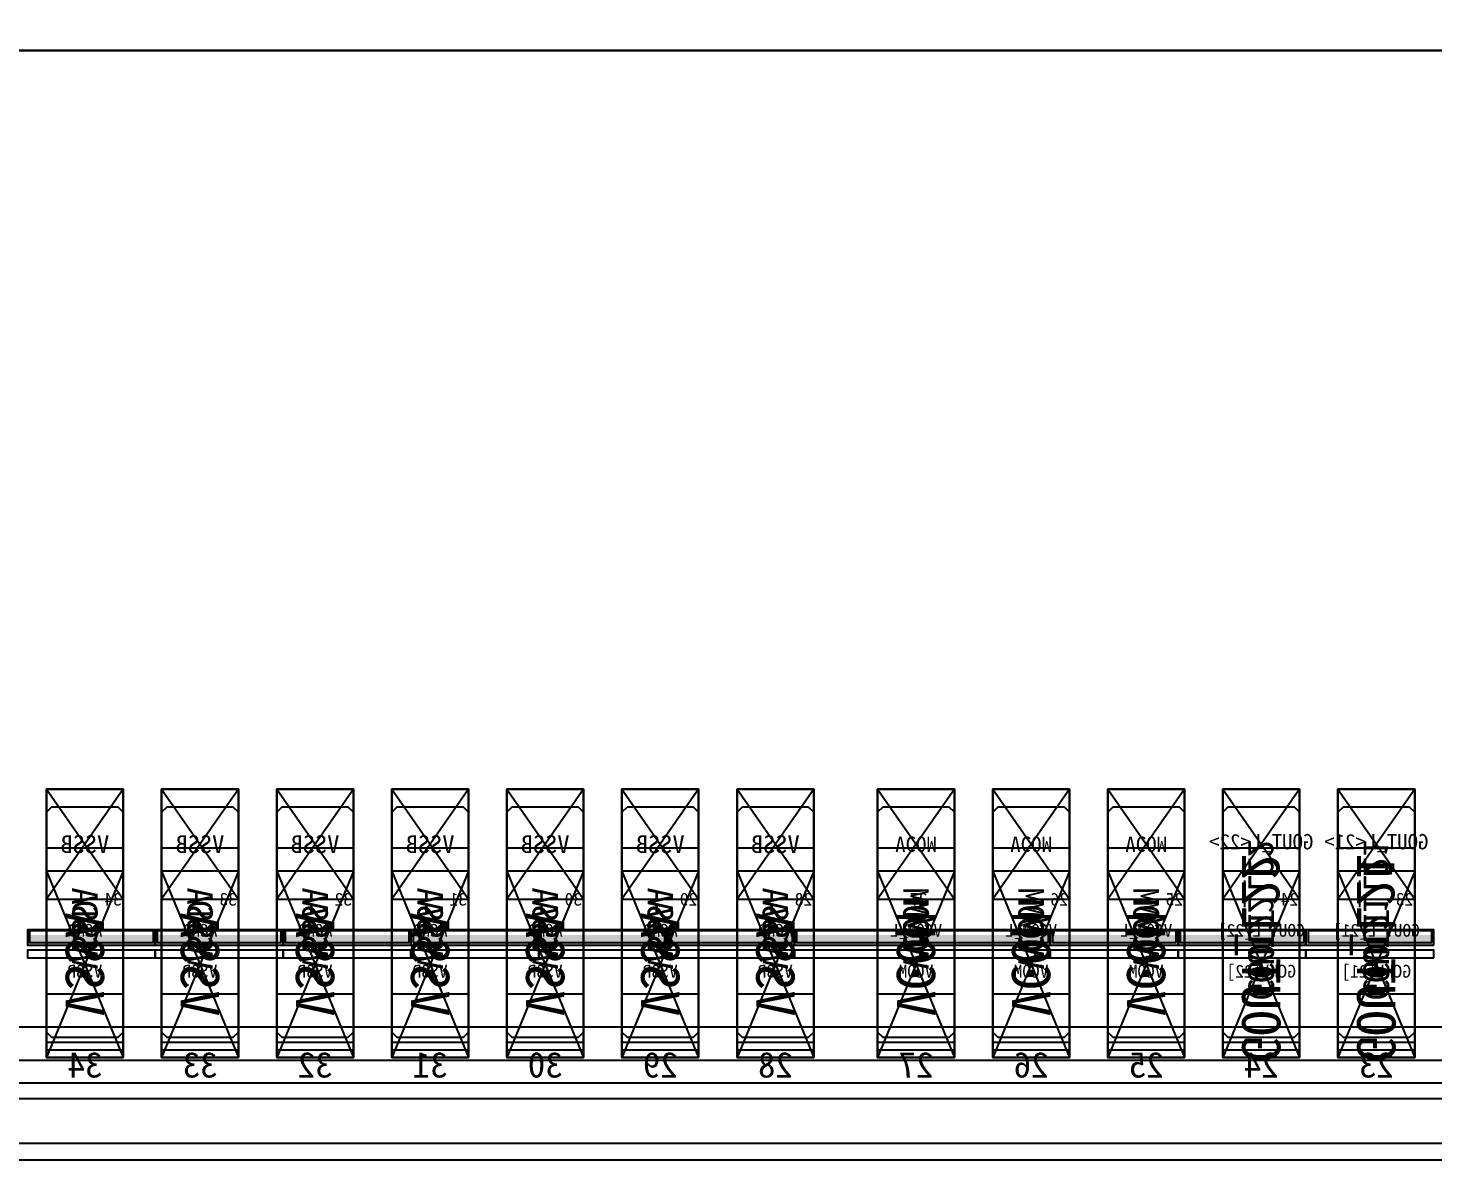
# Model space of a CAD drawing. Header units: millimetres. Extents: x 427 to 2444, y 137 to 817.
# Drawn here: x 1147.797 to 1148.346, y 300.775 to 301.218 of the extents above; entities that cross this region are included whole.
import ezdxf
from ezdxf.enums import TextEntityAlignment as Align

# ---------------------------------------------------------------- set-up
doc = ezdxf.new("R2010")
doc.units = ezdxf.units.MM
for name, color, linetype in [('L0', 211, 'Continuous'), ('L102', 91, 'Continuous'), ('L114', 213, 'Continuous'), ('L240', 60, 'Continuous'), ('L241', 200, 'Continuous'), ('L242', 51, 'Continuous'), ('L245', 53, 'Continuous'), ('L246', 93, 'Continuous'), ('L59', 140, 'Continuous'), ('L63', 4, 'Continuous'), ('L98', 150, 'Continuous')]:
    doc.layers.add(name, color=color, linetype=linetype)
doc.styles.add('txt', font='simhei.ttf')

# ---------------------------------------------------------------- blocks, each defined once
blk = doc.blocks.new('HX8394_F_PAD')
at = {"layer": 'L0'}
blk.add_lwpolyline([(-13.86, -0.4025), (-13.86, 0.4025), (13.86, 0.4025), (13.86, -0.4025), (-13.86, -0.4025)], close=True, dxfattribs=at)
at = {"layer": 'L241'}
blk.add_lwpolyline([(-13.9, -0.435), (-13.9, 0.435), (13.9, 0.435), (13.9, -0.435), (-13.9, -0.435)], close=True, dxfattribs=at)
at = {"layer": 'L242'}
for points in [[(-12.6905, -0.3935), (-12.6925, -0.3915), (-12.6925, -0.3055), (-12.6905, -0.3035), (-12.6645, -0.3035), (-12.6625, -0.3055), (-12.6625, -0.3915), (-12.6645, -0.3935), (-12.6905, -0.3935)], [(-12.6455, -0.3935), (-12.6475, -0.3915), (-12.6475, -0.3055), (-12.6455, -0.3035), (-12.6195, -0.3035), (-12.6175, -0.3055), (-12.6175, -0.3915), (-12.6195, -0.3935), (-12.6455, -0.3935)], [(-12.6005, -0.3935), (-12.6025, -0.3915), (-12.6025, -0.3055), (-12.6005, -0.3035), (-12.5745, -0.3035), (-12.5725, -0.3055), (-12.5725, -0.3915), (-12.5745, -0.3935), (-12.6005, -0.3935)], [(-12.5555, -0.3935), (-12.5575, -0.3915), (-12.5575, -0.3055), (-12.5555, -0.3035), (-12.5295, -0.3035), (-12.5275, -0.3055), (-12.5275, -0.3915), (-12.5295, -0.3935), (-12.5555, -0.3935)], [(-12.5105, -0.3935), (-12.5125, -0.3915), (-12.5125, -0.3055), (-12.5105, -0.3035), (-12.4845, -0.3035), (-12.4825, -0.3055), (-12.4825, -0.3915), (-12.4845, -0.3935), (-12.5105, -0.3935)], [(-12.4555, -0.3935), (-12.4575, -0.3915), (-12.4575, -0.3055), (-12.4555, -0.3035), (-12.4295, -0.3035), (-12.4275, -0.3055), (-12.4275, -0.3915), (-12.4295, -0.3935), (-12.4555, -0.3935)], [(-12.4105, -0.3935), (-12.4125, -0.3915), (-12.4125, -0.3055), (-12.4105, -0.3035), (-12.3845, -0.3035), (-12.3825, -0.3055), (-12.3825, -0.3915), (-12.3845, -0.3935), (-12.4105, -0.3935)], [(-12.3655, -0.3935), (-12.3675, -0.3915), (-12.3675, -0.3055), (-12.3655, -0.3035), (-12.3395, -0.3035), (-12.3375, -0.3055), (-12.3375, -0.3915), (-12.3395, -0.3935), (-12.3655, -0.3935)], [(-12.3205, -0.3935), (-12.3225, -0.3915), (-12.3225, -0.3055), (-12.3205, -0.3035), (-12.2945, -0.3035), (-12.2925, -0.3055), (-12.2925, -0.3915), (-12.2945, -0.3935), (-12.3205, -0.3935)], [(-12.2755, -0.3935), (-12.2775, -0.3915), (-12.2775, -0.3055), (-12.2755, -0.3035), (-12.2495, -0.3035), (-12.2475, -0.3055), (-12.2475, -0.3915), (-12.2495, -0.3935), (-12.2755, -0.3935)], [(-12.2305, -0.3935), (-12.2325, -0.3915), (-12.2325, -0.3055), (-12.2305, -0.3035), (-12.2045, -0.3035), (-12.2025, -0.3055), (-12.2025, -0.3915), (-12.2045, -0.3935), (-12.2305, -0.3935)], [(-12.1855, -0.3935), (-12.1875, -0.3915), (-12.1875, -0.3055), (-12.1855, -0.3035), (-12.1595, -0.3035), (-12.1575, -0.3055), (-12.1575, -0.3915), (-12.1595, -0.3935), (-12.1855, -0.3935)]]:
    blk.add_lwpolyline(points, close=True, dxfattribs=at)
at = {"layer": 'L240', "style": 'txt'}
for s, p in [('CGOUT_L21', (-12.6775, -0.346834)), ('CGOUT_L22', (-12.6325, -0.346834)), ('VCOM', (-12.5875, -0.3485)), ('VCOM', (-12.5425, -0.3485)), ('VCOM', (-12.4975, -0.3485)), ('VSSA', (-12.4425, -0.3485)), ('VSSA', (-12.3975, -0.3485)), ('VSSA', (-12.3525, -0.3485)), ('VSSA', (-12.3075, -0.3485)), ('VSSA', (-12.2625, -0.3485)), ('VSSA', (-12.2175, -0.3485)), ('VSSA', (-12.1725, -0.3485))]:
    blk.add_text(s, height=0.01, rotation=90, dxfattribs=at).set_placement(p, align=Align.MIDDLE_CENTER)
blk = doc.blocks.new('NTBUMP_73X30')
at = {"color": 5, "linetype": 'Continuous'}
blk.add_lwpolyline([(-0.015, 0.04), (0.015, -0.033), (0.015, 0.04), (-0.015, -0.033)], dxfattribs=at)
at = {"layer": 'L242', "color": 5}
blk.add_lwpolyline([(-0.015, -0.033), (-0.015, 0.04), (0.015, 0.04), (0.015, -0.033), (-0.015, -0.033)], close=True, dxfattribs=at)
blk = doc.blocks.new('ILI9881C_AA_NTBUMP_PM_875UM')
at = {"layer": 'L241'}
blk.add_lwpolyline([(-13.92, -0.4375), (-13.92, 0.4375), (13.92, 0.4375), (13.92, -0.4375), (-13.92, -0.4375)], close=True, dxfattribs=at)
for p in [(-12.6775, -0.3645), (-12.6325, -0.3645), (-12.5875, -0.3645), (-12.5425, -0.3645), (-12.4975, -0.3645), (-12.4425, -0.3645), (-12.3975, -0.3645), (-12.3525, -0.3645), (-12.3075, -0.3645), (-12.2625, -0.3645), (-12.2175, -0.3645), (-12.1725, -0.3645)]:
    blk.add_blockref('NTBUMP_73X30', p)
at = {"layer": 'L246', "style": 'txt'}
for s, p in [('GOUT_L21', (-12.6775, -0.3585)), ('GOUT_L22', (-12.6325, -0.3585)), ('VCOM', (-12.5875, -0.361)), ('VCOM', (-12.5425, -0.361)), ('VCOM', (-12.4975, -0.361)), ('VSSA', (-12.4425, -0.361)), ('VSSA', (-12.3975, -0.361)), ('VSSA', (-12.3525, -0.361)), ('VSSA', (-12.3075, -0.361)), ('VSSA', (-12.2625, -0.361)), ('VSSA', (-12.2175, -0.361)), ('VSSA', (-12.1725, -0.361))]:
    blk.add_text(s, height=0.015, rotation=90, dxfattribs=at).set_placement(p, align=Align.MIDDLE_CENTER)
for s, p in [('23', (-12.6775, -0.400279)), ('24', (-12.6325, -0.400279)), ('25', (-12.5875, -0.400279)), ('26', (-12.5425, -0.400279)), ('27', (-12.4975, -0.400279)), ('28', (-12.4425, -0.400279)), ('29', (-12.3975, -0.400279)), ('30', (-12.3525, -0.400279)), ('31', (-12.3075, -0.400279)), ('32', (-12.2625, -0.400279)), ('33', (-12.2175, -0.400279)), ('34', (-12.1725, -0.400279))]:
    blk.add_text(s, height=0.01, dxfattribs=at).set_placement(p, align=Align.MIDDLE_CENTER)
blk = doc.blocks.new('INPUT_BUMP')
at = {"layer": 'L102'}
for points in [[(0.014, 0.04), (0.014, 0.041), (0.015, 0.041), (0.015, 0.04), (0.014, 0.04)], [(0.014, 0.039), (0.014, 0.04), (0.015, 0.04), (0.015, 0.039), (0.014, 0.039)], [(0.015, 0.04), (0.015, 0.041), (0.016, 0.041), (0.016, 0.04), (0.015, 0.04)], [(0.015, 0.039), (0.015, 0.04), (0.016, 0.04), (0.016, 0.039), (0.015, 0.039)]]:
    blk.add_lwpolyline(points, close=True, dxfattribs=at)
at = {"layer": 'L242'}
blk.add_lwpolyline([(0, 0.01), (0, 0.08), (0.03, 0.08), (0.03, 0.01), (0, 0.01)], close=True, dxfattribs=at)
blk = doc.blocks.new('JD9365Z_PAD_20170829_Y880')
at = {"layer": 'L241'}
blk.add_lwpolyline([(-13.95, -0.41), (-13.95, 0.41), (13.95, 0.41), (13.95, -0.41), (-13.95, -0.41)], close=True, dxfattribs=at)
at = {"row_count": 1, "row_spacing": 0.08, "column_spacing": 0.045}
for p, column_count in [((-13.6825, -0.401), 27), ((-12.4575, -0.401), 554)]:
    blk.add_blockref('INPUT_BUMP', p, dxfattribs=dict(at, column_count=column_count))
at = {"layer": 'L240', "style": 'txt'}
for s, p in [('GCKL[21]', (-12.6775, -0.360167)), ('GCKL[22]', (-12.6325, -0.360167)), ('VCOM', (-12.5875, -0.360167)), ('VCOM', (-12.5425, -0.360167)), ('VCOM', (-12.4975, -0.360167)), ('VSSP', (-12.4425, -0.360167)), ('VSSP', (-12.3975, -0.360167)), ('VSSP', (-12.3525, -0.360167)), ('VSSP', (-12.3075, -0.360167)), ('VSSP', (-12.2625, -0.360167)), ('VSSP', (-12.2175, -0.360167)), ('VSSP', (-12.1725, -0.360167))]:
    blk.add_text(s, height=0.005, dxfattribs=at).set_placement(p, align=Align.MIDDLE_CENTER)
blk = doc.blocks.new('NV3052C3P_BUMP_ORI_20190911')
at = {"layer": 'L241'}
blk.add_lwpolyline([(-13.8, -0.398), (-13.8, 0.398), (13.8, 0.398), (13.8, -0.398), (-13.8, -0.398)], close=True, dxfattribs=at)
at = {"layer": 'L242'}
for points in [[(-12.6925, -0.385), (-12.6925, -0.337), (-12.6625, -0.337), (-12.6625, -0.385), (-12.6925, -0.385)], [(-12.6475, -0.385), (-12.6475, -0.337), (-12.6175, -0.337), (-12.6175, -0.385), (-12.6475, -0.385)], [(-12.6025, -0.385), (-12.6025, -0.337), (-12.5725, -0.337), (-12.5725, -0.385), (-12.6025, -0.385)], [(-12.5575, -0.385), (-12.5575, -0.337), (-12.5275, -0.337), (-12.5275, -0.385), (-12.5575, -0.385)], [(-12.5125, -0.385), (-12.5125, -0.337), (-12.4825, -0.337), (-12.4825, -0.385), (-12.5125, -0.385)], [(-12.4575, -0.385), (-12.4575, -0.337), (-12.4275, -0.337), (-12.4275, -0.385), (-12.4575, -0.385)], [(-12.4125, -0.385), (-12.4125, -0.337), (-12.3825, -0.337), (-12.3825, -0.385), (-12.4125, -0.385)], [(-12.3675, -0.385), (-12.3675, -0.337), (-12.3375, -0.337), (-12.3375, -0.385), (-12.3675, -0.385)], [(-12.3225, -0.385), (-12.3225, -0.337), (-12.2925, -0.337), (-12.2925, -0.385), (-12.3225, -0.385)], [(-12.2775, -0.385), (-12.2775, -0.337), (-12.2475, -0.337), (-12.2475, -0.385), (-12.2775, -0.385)], [(-12.2325, -0.385), (-12.2325, -0.337), (-12.2025, -0.337), (-12.2025, -0.385), (-12.2325, -0.385)], [(-12.1875, -0.385), (-12.1875, -0.337), (-12.1575, -0.337), (-12.1575, -0.385), (-12.1875, -0.385)]]:
    blk.add_lwpolyline(points, close=True, dxfattribs=at)
at = {"layer": 'L245', "style": 'txt'}
for s, p in [('GOUT_L[21]', (-12.677527, -0.360167)), ('GOUT_L[22]', (-12.632527, -0.360167)), ('VCOM_L', (-12.587527, -0.360167)), ('VCOM_L', (-12.542527, -0.360167)), ('VCOM_L', (-12.497527, -0.360167)), ('AGND', (-12.442527, -0.360167)), ('AGND', (-12.397527, -0.360167)), ('AGND', (-12.352527, -0.360167)), ('AGND', (-12.307527, -0.360167)), ('AGND', (-12.262527, -0.360167)), ('AGND', (-12.217527, -0.360167)), ('AGND', (-12.172527, -0.360167))]:
    blk.add_text(s, height=0.005, dxfattribs=at).set_placement(p, align=Align.MIDDLE_CENTER)
blk = doc.blocks.new('BUMP_30_76')
at = {"layer": 'L242'}
blk.add_lwpolyline([(-0.015, -0.0195), (-0.015, 0.0565), (0.015, 0.0565), (0.015, -0.0195), (-0.015, -0.0195)], close=True, dxfattribs=at)
blk = doc.blocks.new('FL11283_A_OTHER')
at = {"layer": 'L102'}
blk.add_lwpolyline([(-13.86, 0), (-13.86, 0.41), (0, 0.41), (0, 0), (-13.86, 0)], close=True, dxfattribs=at)
at = {"layer": 'L241'}
blk.add_lwpolyline([(-13.86, -0.41), (-13.86, 0.41), (13.86, 0.41), (13.86, 0.404), (-13.854, 0.404), (-13.854, -0.404), (13.854, -0.404), (13.854, 0.404), (13.86, 0.404), (13.86, -0.41), (-13.86, -0.41)], close=True, dxfattribs=at)
at = {"layer": 'L59'}
for points in [[(-13.86, -0.41), (-13.86, 0.41), (13.86, 0.41), (13.86, -0.41), (-13.86, -0.41)], [(-13.86, -0.41), (-13.86, 0), (0, 0), (0, -0.41), (-13.86, -0.41)]]:
    blk.add_lwpolyline(points, close=True, dxfattribs=at)
for p in [(-12.6775, -0.3685), (-12.6325, -0.3685), (-12.5875, -0.3685), (-12.5425, -0.3685), (-12.4975, -0.3685), (-12.4425, -0.3685), (-12.3975, -0.3685), (-12.3525, -0.3685), (-12.3075, -0.3685), (-12.2625, -0.3685), (-12.2175, -0.3685), (-12.1725, -0.3685)]:
    blk.add_blockref('BUMP_30_76', p)
at = {"layer": 'L102', "style": 'txt'}
for s, p in [('GOUT21_L', (-12.6775, -0.344334)), ('GOUT22_L', (-12.6325, -0.344334)), ('VCOM', (-12.5875, -0.346)), ('VCOM', (-12.5425, -0.346)), ('VCOM', (-12.4975, -0.346)), ('VSSA', (-12.4425, -0.346)), ('VSSA', (-12.3975, -0.346)), ('VSSA', (-12.3525, -0.346)), ('VSSA', (-12.3075, -0.346)), ('VSSA', (-12.2625, -0.346)), ('VSSD', (-12.2175, -0.346)), ('VSSD', (-12.1725, -0.346))]:
    blk.add_text(s, height=0.01, rotation=90, dxfattribs=at).set_placement(p, align=Align.MIDDLE_CENTER)
blk = doc.blocks.new('GC9702_ANALOG_PAD_BUMP')
at = {"color": 5, "linetype": 'Continuous'}
blk.add_lwpolyline([(-0.015, 0.0215), (0.015, -0.0215), (0.015, 0.0215), (-0.015, -0.0215)], dxfattribs=at)
at = {"layer": 'L242', "color": 5}
blk.add_lwpolyline([(-0.015, -0.0215), (-0.015, 0.0215), (0.015, 0.0215), (0.015, -0.0215), (-0.015, -0.0215)], close=True, dxfattribs=at)
blk = doc.blocks.new('GC9702_BUMP_NOCOMPENSATION')
at = {"layer": 'L114', "const_width": 0.004}
for points in [[(-12.7, -0.378), (-12.65, -0.378)], [(-12.7, -0.378), (-12.65, -0.378)], [(-12.7, -0.378), (-12.65, -0.378)], [(-12.7, -0.378), (-12.65, -0.378)], [(-12.65, -0.378), (-12.6, -0.378)], [(-12.65, -0.378), (-12.6, -0.378)], [(-12.65, -0.378), (-12.6, -0.378)], [(-12.65, -0.378), (-12.6, -0.378)], [(-12.6, -0.378), (-12.55, -0.378)], [(-12.6, -0.378), (-12.55, -0.378)], [(-12.6, -0.378), (-12.55, -0.378)], [(-12.6, -0.378), (-12.55, -0.378)], [(-12.55, -0.378), (-12.5, -0.378)], [(-12.55, -0.378), (-12.5, -0.378)], [(-12.55, -0.378), (-12.5, -0.378)], [(-12.55, -0.378), (-12.5, -0.378)], [(-12.5, -0.378), (-12.45, -0.378)], [(-12.5, -0.378), (-12.45, -0.378)], [(-12.5, -0.378), (-12.45, -0.378)], [(-12.5, -0.378), (-12.45, -0.378)], [(-12.45, -0.378), (-12.4, -0.378)], [(-12.45, -0.378), (-12.4, -0.378)], [(-12.45, -0.378), (-12.4, -0.378)], [(-12.45, -0.378), (-12.4, -0.378)], [(-12.4, -0.378), (-12.35, -0.378)], [(-12.4, -0.378), (-12.35, -0.378)], [(-12.4, -0.378), (-12.35, -0.378)], [(-12.4, -0.378), (-12.35, -0.378)], [(-12.35, -0.378), (-12.3, -0.378)], [(-12.35, -0.378), (-12.3, -0.378)], [(-12.35, -0.378), (-12.3, -0.378)], [(-12.35, -0.378), (-12.3, -0.378)], [(-12.3, -0.378), (-12.25, -0.378)], [(-12.3, -0.378), (-12.25, -0.378)], [(-12.3, -0.378), (-12.25, -0.378)], [(-12.3, -0.378), (-12.25, -0.378)], [(-12.25, -0.378), (-12.2, -0.378)], [(-12.25, -0.378), (-12.2, -0.378)], [(-12.25, -0.378), (-12.2, -0.378)], [(-12.25, -0.378), (-12.2, -0.378)], [(-12.2, -0.378), (-12.15, -0.378)], [(-12.2, -0.378), (-12.15, -0.378)], [(-12.2, -0.378), (-12.15, -0.378)], [(-12.2, -0.378), (-12.15, -0.378)]]:
    blk.add_lwpolyline(points, dxfattribs=at)
at = {"layer": 'L114'}
for points in [[(-12.7, -0.38), (-12.7, -0.374), (-12.65, -0.374), (-12.65, -0.38), (-12.7, -0.38)], [(-12.7, -0.38), (-12.7, -0.374), (-12.65, -0.374), (-12.65, -0.38), (-12.7, -0.38)], [(-12.69926, -0.379), (-12.69926, -0.37443), (-12.65082, -0.37443), (-12.65082, -0.379), (-12.69926, -0.379)], [(-12.69926, -0.379), (-12.69926, -0.37443), (-12.65082, -0.37443), (-12.65082, -0.379), (-12.69926, -0.379)], [(-12.65, -0.38), (-12.65, -0.374), (-12.6, -0.374), (-12.6, -0.38), (-12.65, -0.38)], [(-12.65, -0.38), (-12.65, -0.374), (-12.6, -0.374), (-12.6, -0.38), (-12.65, -0.38)], [(-12.64926, -0.379), (-12.64926, -0.37443), (-12.60082, -0.37443), (-12.60082, -0.379), (-12.64926, -0.379)], [(-12.64926, -0.379), (-12.64926, -0.37443), (-12.60082, -0.37443), (-12.60082, -0.379), (-12.64926, -0.379)], [(-12.6, -0.38), (-12.6, -0.374), (-12.55, -0.374), (-12.55, -0.38), (-12.6, -0.38)], [(-12.6, -0.38), (-12.6, -0.374), (-12.55, -0.374), (-12.55, -0.38), (-12.6, -0.38)], [(-12.59926, -0.379), (-12.59926, -0.37443), (-12.55082, -0.37443), (-12.55082, -0.379), (-12.59926, -0.379)], [(-12.59926, -0.379), (-12.59926, -0.37443), (-12.55082, -0.37443), (-12.55082, -0.379), (-12.59926, -0.379)], [(-12.55, -0.38), (-12.55, -0.374), (-12.5, -0.374), (-12.5, -0.38), (-12.55, -0.38)], [(-12.55, -0.38), (-12.55, -0.374), (-12.5, -0.374), (-12.5, -0.38), (-12.55, -0.38)], [(-12.54926, -0.379), (-12.54926, -0.37443), (-12.50082, -0.37443), (-12.50082, -0.379), (-12.54926, -0.379)], [(-12.54926, -0.379), (-12.54926, -0.37443), (-12.50082, -0.37443), (-12.50082, -0.379), (-12.54926, -0.379)], [(-12.5, -0.38), (-12.5, -0.374), (-12.45, -0.374), (-12.45, -0.38), (-12.5, -0.38)], [(-12.5, -0.38), (-12.5, -0.374), (-12.45, -0.374), (-12.45, -0.38), (-12.5, -0.38)], [(-12.49926, -0.379), (-12.49926, -0.37443), (-12.45082, -0.37443), (-12.45082, -0.379), (-12.49926, -0.379)], [(-12.49926, -0.379), (-12.49926, -0.37443), (-12.45082, -0.37443), (-12.45082, -0.379), (-12.49926, -0.379)], [(-12.45, -0.38), (-12.45, -0.374), (-12.4, -0.374), (-12.4, -0.38), (-12.45, -0.38)], [(-12.45, -0.38), (-12.45, -0.374), (-12.4, -0.374), (-12.4, -0.38), (-12.45, -0.38)], [(-12.44926, -0.379), (-12.44926, -0.37443), (-12.40082, -0.37443), (-12.40082, -0.379), (-12.44926, -0.379)], [(-12.44926, -0.379), (-12.44926, -0.37443), (-12.40082, -0.37443), (-12.40082, -0.379), (-12.44926, -0.379)], [(-12.4, -0.38), (-12.4, -0.374), (-12.35, -0.374), (-12.35, -0.38), (-12.4, -0.38)], [(-12.4, -0.38), (-12.4, -0.374), (-12.35, -0.374), (-12.35, -0.38), (-12.4, -0.38)], [(-12.39926, -0.379), (-12.39926, -0.37443), (-12.35082, -0.37443), (-12.35082, -0.379), (-12.39926, -0.379)], [(-12.39926, -0.379), (-12.39926, -0.37443), (-12.35082, -0.37443), (-12.35082, -0.379), (-12.39926, -0.379)], [(-12.35, -0.38), (-12.35, -0.374), (-12.3, -0.374), (-12.3, -0.38), (-12.35, -0.38)], [(-12.35, -0.38), (-12.35, -0.374), (-12.3, -0.374), (-12.3, -0.38), (-12.35, -0.38)], [(-12.34926, -0.379), (-12.34926, -0.37443), (-12.30082, -0.37443), (-12.30082, -0.379), (-12.34926, -0.379)], [(-12.34926, -0.379), (-12.34926, -0.37443), (-12.30082, -0.37443), (-12.30082, -0.379), (-12.34926, -0.379)], [(-12.3, -0.38), (-12.3, -0.374), (-12.25, -0.374), (-12.25, -0.38), (-12.3, -0.38)], [(-12.3, -0.38), (-12.3, -0.374), (-12.25, -0.374), (-12.25, -0.38), (-12.3, -0.38)], [(-12.29926, -0.379), (-12.29926, -0.37443), (-12.25082, -0.37443), (-12.25082, -0.379), (-12.29926, -0.379)], [(-12.29926, -0.379), (-12.29926, -0.37443), (-12.25082, -0.37443), (-12.25082, -0.379), (-12.29926, -0.379)], [(-12.25, -0.38), (-12.25, -0.374), (-12.2, -0.374), (-12.2, -0.38), (-12.25, -0.38)], [(-12.25, -0.38), (-12.25, -0.374), (-12.2, -0.374), (-12.2, -0.38), (-12.25, -0.38)], [(-12.24926, -0.379), (-12.24926, -0.37443), (-12.20082, -0.37443), (-12.20082, -0.379), (-12.24926, -0.379)], [(-12.24926, -0.379), (-12.24926, -0.37443), (-12.20082, -0.37443), (-12.20082, -0.379), (-12.24926, -0.379)], [(-12.2, -0.38), (-12.2, -0.374), (-12.15, -0.374), (-12.15, -0.38), (-12.2, -0.38)], [(-12.2, -0.38), (-12.2, -0.374), (-12.15, -0.374), (-12.15, -0.38), (-12.2, -0.38)], [(-12.19926, -0.379), (-12.19926, -0.37443), (-12.15082, -0.37443), (-12.15082, -0.379), (-12.19926, -0.379)], [(-12.19926, -0.379), (-12.19926, -0.37443), (-12.15082, -0.37443), (-12.15082, -0.379), (-12.19926, -0.379)]]:
    blk.add_lwpolyline(points, close=True, dxfattribs=at)
at = {"layer": 'L241'}
for points in [[(-12.7, -0.385), (-12.7, -0.382), (-12.65, -0.382), (-12.65, -0.385), (-12.7, -0.385)], [(-12.7, -0.385), (-12.7, -0.382), (-12.65, -0.382), (-12.65, -0.385), (-12.7, -0.385)], [(-12.65, -0.385), (-12.65, -0.382), (-12.6, -0.382), (-12.6, -0.385), (-12.65, -0.385)], [(-12.65, -0.385), (-12.65, -0.382), (-12.6, -0.382), (-12.6, -0.385), (-12.65, -0.385)], [(-12.6, -0.385), (-12.6, -0.382), (-12.55, -0.382), (-12.55, -0.385), (-12.6, -0.385)], [(-12.6, -0.385), (-12.6, -0.382), (-12.55, -0.382), (-12.55, -0.385), (-12.6, -0.385)], [(-12.55, -0.385), (-12.55, -0.382), (-12.5, -0.382), (-12.5, -0.385), (-12.55, -0.385)], [(-12.55, -0.385), (-12.55, -0.382), (-12.5, -0.382), (-12.5, -0.385), (-12.55, -0.385)], [(-12.5, -0.385), (-12.5, -0.382), (-12.45, -0.382), (-12.45, -0.385), (-12.5, -0.385)], [(-12.5, -0.385), (-12.5, -0.382), (-12.45, -0.382), (-12.45, -0.385), (-12.5, -0.385)], [(-12.45, -0.385), (-12.45, -0.382), (-12.4, -0.382), (-12.4, -0.385), (-12.45, -0.385)], [(-12.45, -0.385), (-12.45, -0.382), (-12.4, -0.382), (-12.4, -0.385), (-12.45, -0.385)], [(-12.4, -0.385), (-12.4, -0.382), (-12.35, -0.382), (-12.35, -0.385), (-12.4, -0.385)], [(-12.4, -0.385), (-12.4, -0.382), (-12.35, -0.382), (-12.35, -0.385), (-12.4, -0.385)], [(-12.35, -0.385), (-12.35, -0.382), (-12.3, -0.382), (-12.3, -0.385), (-12.35, -0.385)], [(-12.35, -0.385), (-12.35, -0.382), (-12.3, -0.382), (-12.3, -0.385), (-12.35, -0.385)], [(-12.3, -0.385), (-12.3, -0.382), (-12.25, -0.382), (-12.25, -0.385), (-12.3, -0.385)], [(-12.3, -0.385), (-12.3, -0.382), (-12.25, -0.382), (-12.25, -0.385), (-12.3, -0.385)], [(-12.25, -0.385), (-12.25, -0.382), (-12.2, -0.382), (-12.2, -0.385), (-12.25, -0.385)], [(-12.25, -0.385), (-12.25, -0.382), (-12.2, -0.382), (-12.2, -0.385), (-12.25, -0.385)], [(-12.2, -0.385), (-12.2, -0.382), (-12.15, -0.382), (-12.15, -0.385), (-12.2, -0.385)], [(-12.2, -0.385), (-12.2, -0.382), (-12.15, -0.382), (-12.15, -0.385), (-12.2, -0.385)]]:
    blk.add_lwpolyline(points, close=True, dxfattribs=at)
at = {"row_count": 1, "row_spacing": 0.043, "column_spacing": 0.045}
for p, column_count in [((-13.6225, -0.3405), 26), ((-12.4425, -0.3405), 554)]:
    blk.add_blockref('GC9702_ANALOG_PAD_BUMP', p, dxfattribs=dict(at, column_count=column_count))
at = {"layer": 'L114', "style": 'txt'}
for s, p in [('23', (-12.6885, -0.362)), ('24', (-12.6435, -0.362)), ('25', (-12.5985, -0.362)), ('26', (-12.5535, -0.362)), ('27', (-12.4985, -0.362)), ('28', (-12.4535, -0.362)), ('29', (-12.4085, -0.362)), ('30', (-12.3635, -0.362)), ('31', (-12.3185, -0.362)), ('32', (-12.2735, -0.362)), ('33', (-12.2285, -0.362)), ('34', (-12.1835, -0.362))]:
    blk.add_text(s, height=0.005, dxfattribs=at).set_placement(p, align=Align.MIDDLE_CENTER)
at = {"layer": 'L98', "style": 'txt'}
for s, height, p in [('GOUT_L<21>', 0.006, (-12.6775, -0.3395)), ('GOUT_L<22>', 0.006, (-12.6325, -0.3395)), ('VSSB', 0.007, (-12.4425, -0.3405)), ('VSSB', 0.007, (-12.3975, -0.3405)), ('VSSB', 0.007, (-12.3525, -0.3405)), ('VSSB', 0.007, (-12.3075, -0.3405)), ('VSSB', 0.007, (-12.2625, -0.3405)), ('VSSB', 0.007, (-12.2175, -0.3405)), ('VSSB', 0.007, (-12.1725, -0.3405))]:
    blk.add_text(s, height=height, dxfattribs=at).set_placement(p, align=Align.MIDDLE_CENTER)
for p in [(-12.5875, -0.3405), (-12.5425, -0.3405), (-12.4975, -0.3405)]:
    blk.add_text('VCOM', height=0.006, rotation=180, dxfattribs=at).set_placement(p, align=Align.MIDDLE_CENTER)
blk = doc.blocks.new('IC_GDS_ALL')
for name, p in [('ILI9881C_AA_NTBUMP_PM_875UM', (0, 0)), ('HX8394_F_PAD', (0, 0.004)), ('GC9702_BUMP_NOCOMPENSATION', (0, 0.0265)), ('NV3052C3P_BUMP_ORI_20190911', (0, 0.0125)), ('JD9365Z_PAD_20170829_Y880', (0, -0.0035)), ('FL11283_A_OTHER', (0, -0.0035))]:
    blk.add_blockref(name, p)
blk = doc.blocks.new('INPUT_PAD')
at = {"layer": 'L63'}
blk.add_lwpolyline([(0.01, -0.043), (0.01, 0.062), (0.04, 0.062), (0.04, -0.043), (0.01, -0.043)], close=True, dxfattribs=at)
blk = doc.blocks.new('IC_PAD_ALL')
at = {"row_count": 1, "row_spacing": 0.109, "column_spacing": 0.045}
for p, column_count in [((1.18, 0), 554), ((26.12, 0), 26)]:
    blk.add_blockref('INPUT_PAD', p, dxfattribs=dict(at, column_count=column_count))
blk = doc.blocks.new('IC_ALL')
at = {"yscale": -1, "rotation": 180}
blk.add_blockref('IC_GDS_ALL', (14, 0.4375), dxfattribs=at)
blk.add_blockref('IC_PAD_ALL', (0.3525, 0.083))
blk = doc.blocks.new('IC_FPC_OLB_ALL')
blk.add_blockref('IC_ALL', (1.188, 1.0245))

msp = doc.modelspace()

# ---------------------------------------------------------------- block references
msp.add_blockref('IC_FPC_OLB_ALL', (1120.45883, 299.75037))

doc.saveas('drawing.dxf')
